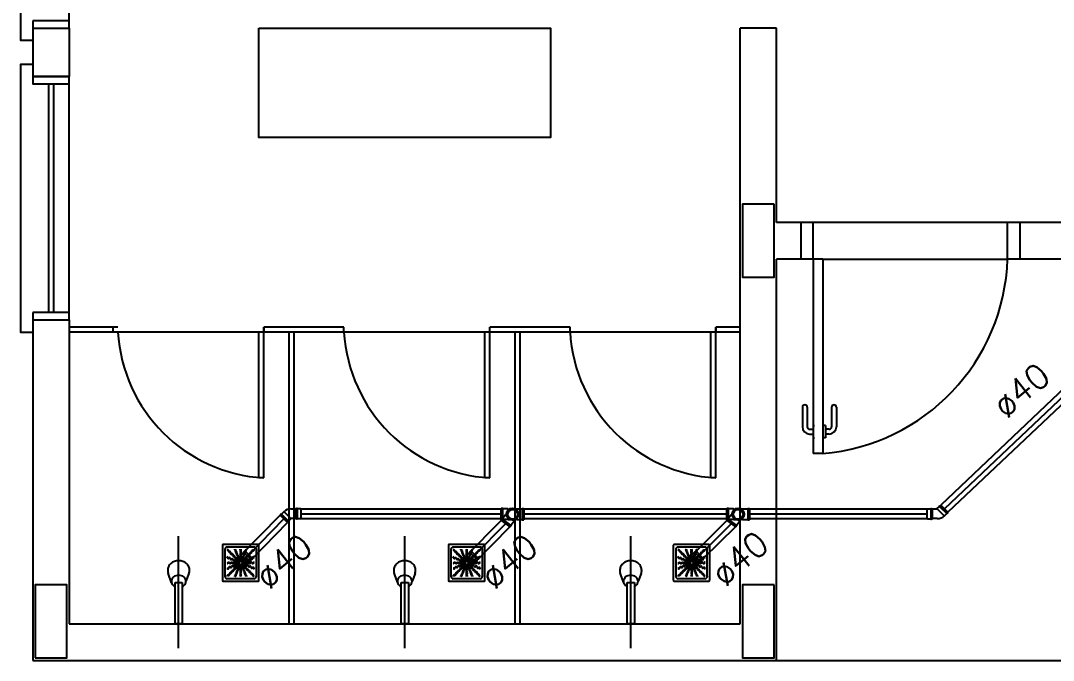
# Model space of a CAD drawing. Extents: x 411.9 to 506.5, y 66.1 to 116.3.
# Drawn here: x 427.38 to 431.629, y 105.905 to 108.535 of the extents above; entities that cross this region are included whole.
import ezdxf

# ---------------------------------------------------------------- set-up
doc = ezdxf.new("R2010")
doc.units = 0
doc.header["$LTSCALE"] = 0.005
for name, color, linetype in [('01', 1, 'CONTINUOUS'), ('2', 2, 'CONTINUOUS'), ('A-TEXTO', 3, 'CONTINUOUS'), ('AR-HAT-SERVIÇO', 253, 'CONTINUOUS'), ('EIXOS', 1, 'CONTINUOUS'), ('ESGOTO', 3, 'CONTINUOUS'), ('Estr-Met-PILARES', 3, 'CONTINUOUS'), ('SANIT', 3, 'CONTINUOUS'), ('TUB-ESGOTO', 7, 'CONTINUOUS')]:
    doc.layers.add(name, color=color, linetype=linetype)
doc.styles.get("Standard").update_dxf_attribs({"font": 'simplex.shx'})

# ---------------------------------------------------------------- blocks, each defined once
blk = doc.blocks.new('A$C29B145EC')
at = {"layer": '01', "color": 251, "ltscale": 10}
for p, q in [((0, 0.688), (0, 0.012)), ((0.688, 0.7), (0.012, 0.7)), ((0.047, 0.607), (0.047, 0.093)), ((0.607, 0.653), (0.093, 0.653)), ((0.653, 0.093), (0.653, 0.607)), ((0.7, 0.012), (0.7, 0.688)), ((0.341, 0.4), (0.327, 0.395)), ((0.361, 0.4), (0.346, 0.401)), ((0.379, 0.392), (0.366, 0.398)), ((0.3, 0.361), (0.299, 0.346)), ((0.3, 0.341), (0.305, 0.327)), ((0.308, 0.379), (0.302, 0.366)), ((0.307, 0.323), (0.317, 0.312)), ((0.323, 0.393), (0.312, 0.383)), ((0.321, 0.308), (0.334, 0.302)), ((0.339, 0.3), (0.354, 0.299)), ((0.359, 0.3), (0.373, 0.305)), ((0.377, 0.307), (0.388, 0.317)), ((0.393, 0.377), (0.383, 0.388)), ((0.392, 0.321), (0.398, 0.334)), ((0.4, 0.359), (0.395, 0.373)), ((0.4, 0.339), (0.401, 0.354)), ((0.012, 0), (0.688, 0)), ((0.093, 0.047), (0.607, 0.047))]:
    blk.add_line(p, q, dxfattribs=at)
blk.add_circle((0.35, 0.35), 0.0321, dxfattribs=at)
for centre, radius, start, end in [((0.012, 0.688), 0.0117, 90, 180), ((0.093, 0.607), 0.0467, 90, 180), ((0.1, 0.6), 0.0117, 178.1581, 180), ((0.084, 0.576), 0.0245, 45, 79.4403), ((0.102, 0.635), 0.0245, 259.2868, 261.8122), ((0.095, 0.586), 0.0245, 45, 81.8122), ((0.095, 0.586), 0.0245, 8.1878, 45), ((0.261, 0.595), 0.0245, 165.6878, 202.5), ((0.213, 0.607), 0.0245, 345.6878, 11.3885), ((0.275, 0.6), 0.0245, 165.6878, 202.5), ((0.227, 0.612), 0.0245, 345.6878, 358.0205), ((0.361, 0.61), 0.0245, 177.0718, 216.8122), ((0.322, 0.581), 0.0245, 0, 36.8122), ((0.376, 0.61), 0.0245, 177.0718, 216.8122), ((0.337, 0.581), 0.0245, 0, 36.8122), ((0.46, 0.586), 0.0245, 157.5, 194.3122), ((0.46, 0.586), 0.0245, 120.6878, 157.5), ((0.435, 0.628), 0.0245, 300.6878, 317.2021), ((0.474, 0.58), 0.0245, 120.6878, 157.5), ((0.448, 0.622), 0.0245, 300.6878, 333.4223), ((0.576, 0.616), 0.0245, 278.1878, 315), ((0.576, 0.616), 0.0245, 315, 349.4403), ((0.586, 0.605), 0.0245, 315, 351.8122), ((0.607, 0.607), 0.0467, 0, 90), ((0.688, 0.688), 0.0117, 0, 90), ((0.078, 0.448), 0.0245, 30.6878, 63.4223), ((0.072, 0.435), 0.0245, 30.6878, 47.2021), ((0.114, 0.46), 0.0245, 210.6878, 247.5), ((0.12, 0.474), 0.0245, 210.6878, 247.5), ((0.084, 0.576), 0.0245, 8.1878, 45), ((0.114, 0.46), 0.0245, 247.5, 284.3122), ((0.133, 0.583), 0.0245, 188.1878, 225), ((0.12, 0.474), 0.0245, 247.5, 284.3122), ((0.133, 0.583), 0.0245, 225, 261.8122), ((0.143, 0.594), 0.0245, 188.1878, 225), ((0.126, 0.413), 0.0245, 67.5, 104.3122), ((0.143, 0.594), 0.0245, 225, 261.8122), ((0.132, 0.426), 0.0245, 67.5, 104.3122), ((0.126, 0.535), 0.0245, 45, 81.8122), ((0.126, 0.413), 0.0245, 30.6878, 67.5), ((0.136, 0.545), 0.0245, 45, 81.8122), ((0.132, 0.426), 0.0245, 30.6878, 67.5), ((0.126, 0.535), 0.0245, 8.1878, 45), ((0.168, 0.438), 0.0245, 210.6878, 247.5), ((0.174, 0.542), 0.0245, 188.1878, 225), ((0.136, 0.545), 0.0245, 8.1878, 45), ((0.174, 0.451), 0.0245, 210.6878, 247.5), ((0.174, 0.542), 0.0245, 225, 261.8122), ((0.168, 0.438), 0.0245, 247.5, 284.3122), ((0.185, 0.552), 0.0245, 188.1878, 225), ((0.174, 0.451), 0.0245, 247.5, 284.3122), ((0.185, 0.552), 0.0245, 225, 261.8122), ((0.167, 0.493), 0.0245, 45, 81.8122), ((0.18, 0.39), 0.0245, 67.5, 104.3122), ((0.186, 0.404), 0.0245, 67.5, 104.3122), ((0.178, 0.504), 0.0245, 45, 81.8122), ((0.167, 0.493), 0.0245, 8.1878, 45), ((0.18, 0.39), 0.0245, 30.6878, 67.5), ((0.216, 0.501), 0.0245, 188.1878, 225), ((0.178, 0.504), 0.0245, 8.1878, 45), ((0.186, 0.404), 0.0245, 30.6878, 67.5), ((0.216, 0.501), 0.0245, 225, 261.8122), ((0.222, 0.415), 0.0245, 210.6878, 247.5), ((0.226, 0.511), 0.0245, 188.1878, 225), ((0.228, 0.429), 0.0245, 210.6878, 247.5), ((0.226, 0.511), 0.0245, 225, 261.8122), ((0.209, 0.452), 0.0245, 45, 81.8122), ((0.228, 0.429), 0.0245, 247.5, 284.3122), ((0.219, 0.463), 0.0245, 45, 81.8122), ((0.209, 0.452), 0.0245, 8.1878, 45), ((0.257, 0.459), 0.0245, 188.1878, 225), ((0.24, 0.382), 0.0245, 67.5, 104.3122), ((0.219, 0.463), 0.0245, 8.1878, 45), ((0.261, 0.595), 0.0245, 202.5, 239.3122), ((0.257, 0.459), 0.0245, 225, 261.8122), ((0.267, 0.47), 0.0245, 188.1878, 225), ((0.236, 0.553), 0.0245, 22.5, 59.3122), ((0.24, 0.382), 0.0245, 30.6878, 67.5), ((0.267, 0.47), 0.0245, 225, 261.8122), ((0.275, 0.6), 0.0245, 202.5, 239.3122), ((0.25, 0.411), 0.0245, 45, 81.8122), ((0.236, 0.553), 0.0245, 345.6878, 22.5), ((0.283, 0.541), 0.0245, 165.6878, 202.5), ((0.283, 0.541), 0.0245, 202.5, 239.3122), ((0.25, 0.558), 0.0245, 22.5, 59.3122), ((0.26, 0.421), 0.0245, 45, 81.8122), ((0.25, 0.411), 0.0245, 8.1878, 45), ((0.258, 0.499), 0.0245, 22.5, 59.3122), ((0.25, 0.558), 0.0245, 345.6878, 22.5), ((0.297, 0.546), 0.0245, 165.6878, 202.5), ((0.297, 0.546), 0.0245, 202.5, 239.3122), ((0.298, 0.418), 0.0245, 188.1878, 225), ((0.26, 0.421), 0.0245, 8.1878, 45), ((0.258, 0.499), 0.0245, 345.6878, 22.5), ((0.306, 0.487), 0.0245, 165.6878, 202.5), ((0.298, 0.418), 0.0245, 225, 261.8122), ((0.306, 0.487), 0.0245, 202.5, 239.3122), ((0.272, 0.504), 0.0245, 22.5, 59.3122), ((0.309, 0.429), 0.0245, 188.1878, 225), ((0.309, 0.429), 0.0245, 225, 261.8122), ((0.281, 0.445), 0.0245, 22.5, 59.3122), ((0.272, 0.504), 0.0245, 345.6878, 22.5), ((0.32, 0.492), 0.0245, 165.6878, 202.5), ((0.32, 0.492), 0.0245, 202.5, 239.3122), ((0.281, 0.445), 0.0245, 345.6878, 22.5), ((0.328, 0.433), 0.0245, 165.6878, 202.5), ((0.302, 0.38), 0.0245, 45, 81.8122), ((0.328, 0.433), 0.0245, 202.5, 239.3122), ((0.295, 0.45), 0.0245, 22.5, 59.3122), ((0.303, 0.391), 0.0245, 22.5, 59.3122), ((0.295, 0.45), 0.0245, 345.6878, 22.5), ((0.342, 0.438), 0.0245, 165.6878, 202.5), ((0.342, 0.438), 0.0245, 202.5, 239.3122), ((0.302, 0.38), 0.0245, 31.4707, 45), ((0.303, 0.391), 0.0245, 11.616, 22.5), ((0.317, 0.396), 0.0245, 22.5, 59.3122), ((0.361, 0.552), 0.0245, 143.1878, 180), ((0.361, 0.552), 0.0245, 180, 216.8122), ((0.362, 0.493), 0.0245, 143.1878, 180), ((0.362, 0.493), 0.0245, 180, 216.8122), ((0.362, 0.435), 0.0245, 143.1878, 180), ((0.362, 0.435), 0.0245, 180, 216.8122), ((0.317, 0.396), 0.0245, 8.9707, 22.5), ((0.322, 0.581), 0.0245, 323.1878, 0), ((0.322, 0.522), 0.0245, 0, 36.8122), ((0.322, 0.522), 0.0245, 323.1878, 0), ((0.322, 0.464), 0.0245, 0, 36.8122), ((0.322, 0.464), 0.0245, 323.1878, 0), ((0.322, 0.405), 0.0245, 0, 36.8122), ((0.322, 0.405), 0.0245, 349.116, 0), ((0.376, 0.552), 0.0245, 143.1878, 180), ((0.376, 0.552), 0.0245, 180, 216.8122), ((0.376, 0.493), 0.0245, 143.1878, 180), ((0.376, 0.493), 0.0245, 180, 216.8122), ((0.376, 0.435), 0.0245, 143.1878, 180), ((0.376, 0.435), 0.0245, 180, 216.8122), ((0.337, 0.581), 0.0245, 323.1878, 0), ((0.337, 0.522), 0.0245, 0, 36.8122), ((0.337, 0.522), 0.0245, 323.1878, 0), ((0.337, 0.464), 0.0245, 0, 36.8122), ((0.337, 0.464), 0.0245, 323.1878, 0), ((0.337, 0.405), 0.0245, 0, 36.8122), ((0.337, 0.405), 0.0245, 346.4707, 0), ((0.346, 0.412), 0.0245, 326.616, 337.5), ((0.346, 0.412), 0.0245, 337.5, 14.3122), ((0.393, 0.424), 0.0245, 157.5, 194.3122), ((0.393, 0.424), 0.0245, 120.6878, 157.5), ((0.359, 0.406), 0.0245, 323.9707, 337.5), ((0.368, 0.466), 0.0245, 300.6878, 337.5), ((0.407, 0.418), 0.0245, 157.5, 194.3122), ((0.359, 0.406), 0.0245, 337.5, 14.3122), ((0.407, 0.418), 0.0245, 120.6878, 157.5), ((0.37, 0.409), 0.0245, 315, 351.8122), ((0.415, 0.478), 0.0245, 157.5, 194.3122), ((0.368, 0.466), 0.0245, 337.5, 14.3122), ((0.415, 0.478), 0.0245, 120.6878, 157.5), ((0.382, 0.46), 0.0245, 300.6878, 337.5), ((0.418, 0.402), 0.0245, 135, 171.8122), ((0.418, 0.402), 0.0245, 98.1878, 135), ((0.39, 0.52), 0.0245, 300.6878, 337.5), ((0.382, 0.46), 0.0245, 337.5, 14.3122), ((0.429, 0.391), 0.0245, 135, 171.8122), ((0.429, 0.472), 0.0245, 157.5, 194.3122), ((0.429, 0.472), 0.0245, 120.6878, 157.5), ((0.429, 0.391), 0.0245, 98.1878, 135), ((0.438, 0.532), 0.0245, 157.5, 194.3122), ((0.39, 0.52), 0.0245, 337.5, 14.3122), ((0.411, 0.45), 0.0245, 278.1878, 315), ((0.438, 0.532), 0.0245, 120.6878, 157.5), ((0.404, 0.514), 0.0245, 300.6878, 337.5), ((0.413, 0.574), 0.0245, 300.6878, 337.5), ((0.421, 0.44), 0.0245, 278.1878, 315), ((0.451, 0.526), 0.0245, 157.5, 194.3122), ((0.404, 0.514), 0.0245, 337.5, 14.3122), ((0.411, 0.45), 0.0245, 315, 351.8122), ((0.451, 0.526), 0.0245, 120.6878, 157.5), ((0.413, 0.574), 0.0245, 337.5, 14.3122), ((0.459, 0.443), 0.0245, 135, 171.8122), ((0.426, 0.568), 0.0245, 300.6878, 337.5), ((0.421, 0.44), 0.0245, 315, 351.8122), ((0.459, 0.443), 0.0245, 98.1878, 135), ((0.47, 0.433), 0.0245, 135, 171.8122), ((0.474, 0.58), 0.0245, 157.5, 194.3122), ((0.426, 0.568), 0.0245, 337.5, 14.3122), ((0.47, 0.433), 0.0245, 98.1878, 135), ((0.445, 0.419), 0.0245, 292.5, 329.3122), ((0.452, 0.491), 0.0245, 278.1878, 315), ((0.463, 0.481), 0.0245, 278.1878, 315), ((0.487, 0.394), 0.0245, 112.5, 149.3122), ((0.452, 0.491), 0.0245, 315, 351.8122), ((0.492, 0.38), 0.0245, 112.5, 149.3122), ((0.501, 0.484), 0.0245, 135, 171.8122), ((0.487, 0.394), 0.0245, 75.6878, 112.5), ((0.463, 0.481), 0.0245, 315, 351.8122), ((0.501, 0.484), 0.0245, 98.1878, 135), ((0.492, 0.38), 0.0245, 75.6878, 112.5), ((0.511, 0.474), 0.0245, 135, 171.8122), ((0.499, 0.442), 0.0245, 255.6878, 292.5), ((0.511, 0.474), 0.0245, 98.1878, 135), ((0.493, 0.533), 0.0245, 278.1878, 315), ((0.504, 0.428), 0.0245, 255.6878, 292.5), ((0.504, 0.522), 0.0245, 278.1878, 315), ((0.499, 0.442), 0.0245, 292.5, 329.3122), ((0.493, 0.533), 0.0245, 315, 351.8122), ((0.504, 0.428), 0.0245, 292.5, 329.3122), ((0.542, 0.526), 0.0245, 135, 171.8122), ((0.541, 0.417), 0.0245, 112.5, 149.3122), ((0.504, 0.522), 0.0245, 315, 351.8122), ((0.542, 0.526), 0.0245, 98.1878, 135), ((0.546, 0.403), 0.0245, 112.5, 149.3122), ((0.552, 0.515), 0.0245, 135, 171.8122), ((0.541, 0.417), 0.0245, 75.6878, 112.5), ((0.552, 0.515), 0.0245, 98.1878, 135), ((0.546, 0.403), 0.0245, 75.6878, 112.5), ((0.535, 0.574), 0.0245, 278.1878, 315), ((0.553, 0.464), 0.0245, 255.6878, 292.5), ((0.545, 0.564), 0.0245, 278.1878, 315), ((0.535, 0.574), 0.0245, 315, 351.8122), ((0.558, 0.45), 0.0245, 255.6878, 292.5), ((0.583, 0.567), 0.0245, 135, 171.8122), ((0.553, 0.464), 0.0245, 292.5, 329.3122), ((0.545, 0.564), 0.0245, 315, 351.8122), ((0.583, 0.567), 0.0245, 98.1878, 135), ((0.558, 0.45), 0.0245, 292.5, 329.3122), ((0.594, 0.557), 0.0245, 135, 171.8122), ((0.595, 0.439), 0.0245, 112.5, 149.3122), ((0.594, 0.557), 0.0245, 98.1878, 135), ((0.6, 0.425), 0.0245, 112.5, 149.3122), ((0.595, 0.439), 0.0245, 75.6878, 112.5), ((0.586, 0.605), 0.0245, 278.1878, 315), ((0.6, 0.425), 0.0245, 75.6878, 112.5), ((0.607, 0.487), 0.0245, 255.6878, 281.3885), ((0.612, 0.473), 0.0245, 255.6878, 268.0205), ((0.09, 0.376), 0.0245, 267.0718, 270), ((0.09, 0.361), 0.0245, 267.0718, 270), ((0.088, 0.227), 0.0245, 75.6878, 88.0205), ((0.093, 0.213), 0.0245, 75.6878, 101.3885), ((0.09, 0.376), 0.0245, 270, 306.8122), ((0.09, 0.361), 0.0245, 270, 306.8122), ((0.1, 0.275), 0.0245, 255.6878, 292.5), ((0.105, 0.261), 0.0245, 255.6878, 292.5), ((0.119, 0.337), 0.0245, 90, 126.8122), ((0.119, 0.322), 0.0245, 90, 126.8122), ((0.1, 0.275), 0.0245, 292.5, 329.3122), ((0.105, 0.261), 0.0245, 292.5, 329.3122), ((0.119, 0.337), 0.0245, 53.1878, 90), ((0.119, 0.322), 0.0245, 53.1878, 90), ((0.142, 0.25), 0.0245, 112.5, 149.3122), ((0.147, 0.236), 0.0245, 112.5, 149.3122), ((0.142, 0.25), 0.0245, 75.6878, 112.5), ((0.148, 0.376), 0.0245, 233.1878, 270), ((0.148, 0.361), 0.0245, 233.1878, 270), ((0.147, 0.236), 0.0245, 75.6878, 112.5), ((0.148, 0.376), 0.0245, 270, 306.8122), ((0.148, 0.361), 0.0245, 270, 306.8122), ((0.154, 0.297), 0.0245, 255.6878, 292.5), ((0.159, 0.283), 0.0245, 255.6878, 292.5), ((0.178, 0.337), 0.0245, 90, 126.8122), ((0.178, 0.322), 0.0245, 90, 126.8122), ((0.154, 0.297), 0.0245, 292.5, 329.3122), ((0.159, 0.283), 0.0245, 292.5, 329.3122), ((0.196, 0.272), 0.0245, 112.5, 149.3122), ((0.178, 0.337), 0.0245, 53.1878, 90), ((0.178, 0.322), 0.0245, 53.1878, 90), ((0.196, 0.178), 0.0245, 98.1878, 135), ((0.201, 0.258), 0.0245, 112.5, 149.3122), ((0.196, 0.272), 0.0245, 75.6878, 112.5), ((0.207, 0.376), 0.0245, 233.1878, 270), ((0.207, 0.362), 0.0245, 233.1878, 270), ((0.201, 0.258), 0.0245, 75.6878, 112.5), ((0.189, 0.226), 0.0245, 278.1878, 315), ((0.208, 0.32), 0.0245, 255.6878, 292.5), ((0.189, 0.226), 0.0245, 315, 351.8122), ((0.207, 0.376), 0.0245, 270, 306.8122), ((0.207, 0.362), 0.0245, 270, 306.8122), ((0.213, 0.306), 0.0245, 255.6878, 292.5), ((0.222, 0.415), 0.0245, 247.5, 284.3122), ((0.237, 0.219), 0.0245, 135, 171.8122), ((0.208, 0.32), 0.0245, 292.5, 329.3122), ((0.199, 0.216), 0.0245, 315, 351.8122), ((0.237, 0.219), 0.0245, 98.1878, 135), ((0.236, 0.337), 0.0245, 90, 126.8122), ((0.236, 0.322), 0.0245, 90, 126.8122), ((0.213, 0.306), 0.0245, 292.5, 329.3122), ((0.248, 0.209), 0.0245, 135, 171.8122), ((0.234, 0.368), 0.0245, 67.5, 104.3122), ((0.25, 0.295), 0.0245, 112.5, 149.3122), ((0.248, 0.209), 0.0245, 98.1878, 135), ((0.255, 0.281), 0.0245, 112.5, 149.3122), ((0.23, 0.267), 0.0245, 278.1878, 315), ((0.236, 0.337), 0.0245, 53.1878, 90), ((0.236, 0.322), 0.0245, 53.1878, 90), ((0.25, 0.295), 0.0245, 75.6878, 112.5), ((0.234, 0.368), 0.0245, 30.6878, 67.5), ((0.241, 0.257), 0.0245, 278.1878, 315), ((0.255, 0.281), 0.0245, 75.6878, 112.5), ((0.23, 0.267), 0.0245, 315, 351.8122), ((0.265, 0.376), 0.0245, 233.1878, 270), ((0.265, 0.362), 0.0245, 233.1878, 270), ((0.279, 0.26), 0.0245, 135, 171.8122), ((0.276, 0.393), 0.0245, 210.6878, 247.5), ((0.262, 0.342), 0.0245, 255.6878, 292.5), ((0.241, 0.257), 0.0245, 315, 351.8122), ((0.282, 0.407), 0.0245, 210.6878, 247.5), ((0.267, 0.328), 0.0245, 255.6878, 292.5), ((0.279, 0.26), 0.0245, 98.1878, 135), ((0.265, 0.376), 0.0245, 270, 306.8122), ((0.265, 0.362), 0.0245, 270, 306.8122), ((0.289, 0.25), 0.0245, 135, 171.8122), ((0.276, 0.393), 0.0245, 247.5, 284.3122), ((0.262, 0.342), 0.0245, 292.5, 329.3122), ((0.289, 0.25), 0.0245, 98.1878, 135), ((0.282, 0.407), 0.0245, 247.5, 284.3122), ((0.296, 0.186), 0.0245, 120.6878, 157.5), ((0.271, 0.309), 0.0245, 278.1878, 315), ((0.267, 0.328), 0.0245, 292.5, 329.3122), ((0.295, 0.337), 0.0245, 90, 126.8122), ((0.295, 0.322), 0.0245, 90, 126.8122), ((0.288, 0.346), 0.0245, 67.5, 104.3122), ((0.304, 0.317), 0.0245, 112.5, 149.3122), ((0.271, 0.228), 0.0245, 300.6878, 337.5), ((0.282, 0.298), 0.0245, 278.1878, 315), ((0.31, 0.18), 0.0245, 120.6878, 157.5), ((0.294, 0.359), 0.0245, 67.5, 104.3122), ((0.309, 0.303), 0.0245, 112.5, 149.3122), ((0.271, 0.309), 0.0245, 315, 351.8122), ((0.304, 0.317), 0.0245, 98.9707, 112.5), ((0.318, 0.24), 0.0245, 157.5, 194.3122), ((0.271, 0.228), 0.0245, 337.5, 14.3122), ((0.291, 0.37), 0.0245, 45, 81.8122), ((0.295, 0.337), 0.0245, 76.4707, 90), ((0.295, 0.322), 0.0245, 79.116, 90), ((0.32, 0.302), 0.0245, 135, 171.8122), ((0.318, 0.24), 0.0245, 120.6878, 157.5), ((0.285, 0.222), 0.0245, 300.6878, 337.5), ((0.288, 0.346), 0.0245, 56.616, 67.5), ((0.282, 0.298), 0.0245, 315, 351.8122), ((0.309, 0.303), 0.0245, 101.616, 112.5), ((0.294, 0.359), 0.0245, 53.9707, 67.5), ((0.32, 0.302), 0.0245, 121.4707, 135), ((0.33, 0.291), 0.0245, 135, 171.8122), ((0.293, 0.282), 0.0245, 300.6878, 337.5), ((0.285, 0.222), 0.0245, 337.5, 14.3122), ((0.332, 0.234), 0.0245, 157.5, 194.3122), ((0.291, 0.37), 0.0245, 34.116, 45), ((0.332, 0.234), 0.0245, 120.6878, 157.5), ((0.33, 0.291), 0.0245, 124.116, 135), ((0.341, 0.294), 0.0245, 157.5, 194.3122), ((0.293, 0.282), 0.0245, 337.5, 14.3122), ((0.341, 0.294), 0.0245, 143.9707, 157.5), ((0.307, 0.276), 0.0245, 300.6878, 337.5), ((0.307, 0.276), 0.0245, 337.5, 14.3122), ((0.354, 0.288), 0.0245, 157.5, 194.3122), ((0.354, 0.288), 0.0245, 146.616, 157.5), ((0.363, 0.295), 0.0245, 166.4707, 180), ((0.363, 0.295), 0.0245, 180, 216.8122), ((0.363, 0.236), 0.0245, 143.1878, 180), ((0.363, 0.236), 0.0245, 180, 216.8122), ((0.324, 0.265), 0.0245, 0, 36.8122), ((0.324, 0.265), 0.0245, 323.1878, 0), ((0.324, 0.207), 0.0245, 0, 36.8122), ((0.324, 0.207), 0.0245, 323.1878, 0), ((0.378, 0.295), 0.0245, 169.116, 180), ((0.378, 0.295), 0.0245, 180, 216.8122), ((0.378, 0.236), 0.0245, 143.1878, 180), ((0.378, 0.236), 0.0245, 180, 216.8122), ((0.338, 0.265), 0.0245, 0, 36.8122), ((0.338, 0.265), 0.0245, 323.1878, 0), ((0.338, 0.207), 0.0245, 0, 36.8122), ((0.338, 0.207), 0.0245, 323.1878, 0), ((0.383, 0.304), 0.0245, 188.9707, 202.5), ((0.383, 0.304), 0.0245, 202.5, 239.3122), ((0.358, 0.262), 0.0245, 22.5, 59.3122), ((0.397, 0.309), 0.0245, 191.616, 202.5), ((0.397, 0.309), 0.0245, 202.5, 239.3122), ((0.398, 0.32), 0.0245, 211.4707, 225), ((0.398, 0.32), 0.0245, 225, 261.8122), ((0.358, 0.262), 0.0245, 345.6878, 22.5), ((0.405, 0.25), 0.0245, 165.6878, 202.5), ((0.37, 0.409), 0.0245, 304.116, 315), ((0.405, 0.25), 0.0245, 202.5, 239.3122), ((0.372, 0.267), 0.0245, 22.5, 59.3122), ((0.409, 0.33), 0.0245, 214.116, 225), ((0.409, 0.33), 0.0245, 225, 261.8122), ((0.406, 0.341), 0.0245, 233.9707, 247.5), ((0.38, 0.398), 0.0245, 301.4707, 315), ((0.38, 0.208), 0.0245, 22.5, 59.3122), ((0.372, 0.267), 0.0245, 345.6878, 22.5), ((0.391, 0.397), 0.0245, 281.616, 292.5), ((0.391, 0.271), 0.0245, 45, 81.8122), ((0.419, 0.255), 0.0245, 165.6878, 202.5), ((0.419, 0.255), 0.0245, 202.5, 239.3122), ((0.38, 0.398), 0.0245, 315, 351.8122), ((0.406, 0.341), 0.0245, 247.5, 284.3122), ((0.412, 0.354), 0.0245, 236.616, 247.5), ((0.391, 0.397), 0.0245, 292.5, 329.3122), ((0.396, 0.383), 0.0245, 278.9707, 292.5), ((0.405, 0.363), 0.0245, 256.4707, 270), ((0.405, 0.378), 0.0245, 259.116, 270), ((0.412, 0.354), 0.0245, 247.5, 284.3122), ((0.38, 0.208), 0.0245, 345.6878, 22.5), ((0.428, 0.196), 0.0245, 165.6878, 202.5), ((0.405, 0.378), 0.0245, 270, 306.8122), ((0.405, 0.363), 0.0245, 270, 306.8122), ((0.402, 0.282), 0.0245, 45, 81.8122), ((0.396, 0.383), 0.0245, 292.5, 329.3122), ((0.394, 0.213), 0.0245, 22.5, 59.3122), ((0.391, 0.271), 0.0245, 8.1878, 45), ((0.433, 0.372), 0.0245, 112.5, 149.3122), ((0.418, 0.293), 0.0245, 67.5, 104.3122), ((0.44, 0.279), 0.0245, 188.1878, 225), ((0.438, 0.358), 0.0245, 112.5, 149.3122), ((0.394, 0.213), 0.0245, 345.6878, 22.5), ((0.442, 0.201), 0.0245, 165.6878, 202.5), ((0.424, 0.307), 0.0245, 67.5, 104.3122), ((0.402, 0.282), 0.0245, 8.1878, 45), ((0.435, 0.338), 0.0245, 90, 126.8122), ((0.435, 0.324), 0.0245, 90, 126.8122), ((0.44, 0.279), 0.0245, 225, 261.8122), ((0.433, 0.372), 0.0245, 75.6878, 112.5), ((0.45, 0.289), 0.0245, 188.1878, 225), ((0.418, 0.293), 0.0245, 30.6878, 67.5), ((0.438, 0.358), 0.0245, 75.6878, 112.5), ((0.424, 0.307), 0.0245, 30.6878, 67.5), ((0.45, 0.289), 0.0245, 225, 261.8122), ((0.435, 0.338), 0.0245, 53.1878, 90), ((0.435, 0.324), 0.0245, 53.1878, 90), ((0.433, 0.23), 0.0245, 45, 81.8122), ((0.445, 0.419), 0.0245, 255.6878, 292.5), ((0.46, 0.318), 0.0245, 210.6878, 247.5), ((0.45, 0.405), 0.0245, 255.6878, 292.5), ((0.466, 0.332), 0.0245, 210.6878, 247.5), ((0.443, 0.241), 0.0245, 45, 81.8122), ((0.464, 0.378), 0.0245, 233.1878, 270), ((0.464, 0.363), 0.0245, 233.1878, 270), ((0.433, 0.23), 0.0245, 8.1878, 45), ((0.46, 0.318), 0.0245, 247.5, 284.3122), ((0.466, 0.332), 0.0245, 247.5, 284.3122), ((0.481, 0.237), 0.0245, 188.1878, 225), ((0.45, 0.405), 0.0245, 292.5, 329.3122), ((0.443, 0.241), 0.0245, 8.1878, 45), ((0.464, 0.378), 0.0245, 270, 306.8122), ((0.464, 0.363), 0.0245, 270, 306.8122), ((0.481, 0.237), 0.0245, 225, 261.8122), ((0.472, 0.271), 0.0245, 67.5, 104.3122), ((0.491, 0.248), 0.0245, 188.1878, 225), ((0.478, 0.285), 0.0245, 67.5, 104.3122), ((0.491, 0.248), 0.0245, 225, 261.8122), ((0.474, 0.189), 0.0245, 45, 81.8122), ((0.493, 0.338), 0.0245, 90, 126.8122), ((0.493, 0.324), 0.0245, 90, 126.8122), ((0.472, 0.271), 0.0245, 30.6878, 67.5), ((0.478, 0.285), 0.0245, 30.6878, 67.5), ((0.484, 0.199), 0.0245, 45, 81.8122), ((0.474, 0.189), 0.0245, 8.1878, 45), ((0.493, 0.338), 0.0245, 53.1878, 90), ((0.493, 0.324), 0.0245, 53.1878, 90), ((0.514, 0.296), 0.0245, 210.6878, 247.5), ((0.52, 0.31), 0.0245, 210.6878, 247.5), ((0.484, 0.199), 0.0245, 8.1878, 45), ((0.514, 0.296), 0.0245, 247.5, 284.3122), ((0.522, 0.378), 0.0245, 233.1878, 270), ((0.522, 0.363), 0.0245, 233.1878, 270), ((0.533, 0.207), 0.0245, 188.1878, 225), ((0.52, 0.31), 0.0245, 247.5, 284.3122), ((0.526, 0.249), 0.0245, 67.5, 104.3122), ((0.522, 0.378), 0.0245, 270, 306.8122), ((0.522, 0.363), 0.0245, 270, 306.8122), ((0.532, 0.262), 0.0245, 67.5, 104.3122), ((0.526, 0.249), 0.0245, 30.6878, 67.5), ((0.552, 0.339), 0.0245, 90, 126.8122), ((0.552, 0.324), 0.0245, 90, 126.8122), ((0.532, 0.262), 0.0245, 30.6878, 67.5), ((0.568, 0.274), 0.0245, 210.6878, 247.5), ((0.552, 0.339), 0.0245, 53.1878, 90), ((0.552, 0.324), 0.0245, 53.1878, 90), ((0.574, 0.287), 0.0245, 210.6878, 247.5), ((0.568, 0.274), 0.0245, 247.5, 284.3122), ((0.574, 0.287), 0.0245, 247.5, 284.3122), ((0.581, 0.378), 0.0245, 233.1878, 270), ((0.581, 0.363), 0.0245, 233.1878, 270), ((0.58, 0.226), 0.0245, 67.5, 104.3122), ((0.586, 0.24), 0.0245, 67.5, 104.3122), ((0.581, 0.378), 0.0245, 270, 306.8122), ((0.581, 0.363), 0.0245, 270, 306.8122), ((0.58, 0.226), 0.0245, 30.6878, 67.5), ((0.61, 0.339), 0.0245, 90, 126.8122), ((0.61, 0.324), 0.0245, 90, 126.8122), ((0.586, 0.24), 0.0245, 30.6878, 67.5), ((0.622, 0.252), 0.0245, 210.6878, 243.4223), ((0.628, 0.265), 0.0245, 210.6878, 227.2021), ((0.61, 0.339), 0.0245, 87.0718, 90), ((0.61, 0.324), 0.0245, 87.0718, 90), ((0.012, 0.012), 0.0117, 180, 270), ((0.093, 0.093), 0.0467, 180, 270), ((0.114, 0.095), 0.0245, 135, 171.8122), ((0.065, 0.102), 0.0245, 349.2868, 351.8122), ((0.114, 0.095), 0.0245, 98.1878, 135), ((0.124, 0.084), 0.0245, 135, 169.4403), ((0.124, 0.084), 0.0245, 98.1878, 135), ((0.106, 0.143), 0.0245, 278.1878, 315), ((0.117, 0.133), 0.0245, 278.1878, 315), ((0.106, 0.143), 0.0245, 315, 351.8122), ((0.155, 0.136), 0.0245, 135, 171.8122), ((0.117, 0.133), 0.0245, 315, 351.8122), ((0.155, 0.136), 0.0245, 98.1878, 135), ((0.165, 0.126), 0.0245, 135, 171.8122), ((0.165, 0.126), 0.0245, 98.1878, 135), ((0.148, 0.185), 0.0245, 278.1878, 315), ((0.158, 0.174), 0.0245, 278.1878, 315), ((0.148, 0.185), 0.0245, 315, 351.8122), ((0.196, 0.178), 0.0245, 135, 171.8122), ((0.158, 0.174), 0.0245, 315, 351.8122), ((0.207, 0.167), 0.0245, 135, 171.8122), ((0.207, 0.167), 0.0245, 98.1878, 135), ((0.199, 0.216), 0.0245, 278.1878, 315), ((0.252, 0.078), 0.0245, 120.6878, 153.4223), ((0.226, 0.12), 0.0245, 300.6878, 337.5), ((0.265, 0.072), 0.0245, 120.6878, 137.2021), ((0.274, 0.132), 0.0245, 157.5, 194.3122), ((0.226, 0.12), 0.0245, 337.5, 14.3122), ((0.274, 0.132), 0.0245, 120.6878, 157.5), ((0.24, 0.114), 0.0245, 300.6878, 337.5), ((0.249, 0.174), 0.0245, 300.6878, 337.5), ((0.287, 0.126), 0.0245, 157.5, 194.3122), ((0.24, 0.114), 0.0245, 337.5, 14.3122), ((0.287, 0.126), 0.0245, 120.6878, 157.5), ((0.249, 0.174), 0.0245, 337.5, 14.3122), ((0.296, 0.186), 0.0245, 157.5, 194.3122), ((0.262, 0.168), 0.0245, 300.6878, 337.5), ((0.31, 0.18), 0.0245, 157.5, 194.3122), ((0.262, 0.168), 0.0245, 337.5, 14.3122), ((0.363, 0.178), 0.0245, 143.1878, 180), ((0.363, 0.178), 0.0245, 180, 216.8122), ((0.363, 0.119), 0.0245, 143.1878, 180), ((0.363, 0.119), 0.0245, 180, 216.8122), ((0.324, 0.148), 0.0245, 0, 36.8122), ((0.324, 0.148), 0.0245, 323.1878, 0), ((0.324, 0.09), 0.0245, 0, 36.8122), ((0.324, 0.09), 0.0245, 357.0718, 0), ((0.378, 0.178), 0.0245, 143.1878, 180), ((0.378, 0.178), 0.0245, 180, 216.8122), ((0.378, 0.119), 0.0245, 143.1878, 180), ((0.378, 0.119), 0.0245, 180, 216.8122), ((0.339, 0.148), 0.0245, 0, 36.8122), ((0.339, 0.148), 0.0245, 323.1878, 0), ((0.339, 0.09), 0.0245, 0, 36.8122), ((0.339, 0.09), 0.0245, 357.0718, 0), ((0.428, 0.196), 0.0245, 202.5, 239.3122), ((0.403, 0.154), 0.0245, 22.5, 59.3122), ((0.442, 0.201), 0.0245, 202.5, 239.3122), ((0.403, 0.154), 0.0245, 345.6878, 22.5), ((0.45, 0.142), 0.0245, 165.6878, 202.5), ((0.45, 0.142), 0.0245, 202.5, 239.3122), ((0.417, 0.159), 0.0245, 22.5, 59.3122), ((0.425, 0.1), 0.0245, 22.5, 59.3122), ((0.417, 0.159), 0.0245, 345.6878, 22.5), ((0.464, 0.147), 0.0245, 165.6878, 202.5), ((0.464, 0.147), 0.0245, 202.5, 239.3122), ((0.425, 0.1), 0.0245, 345.6878, 22.5), ((0.473, 0.088), 0.0245, 165.6878, 178.0205), ((0.439, 0.105), 0.0245, 22.5, 59.3122), ((0.439, 0.105), 0.0245, 345.6878, 22.5), ((0.487, 0.093), 0.0245, 165.6878, 191.3885), ((0.522, 0.196), 0.0245, 188.1878, 225), ((0.522, 0.196), 0.0245, 225, 261.8122), ((0.533, 0.207), 0.0245, 225, 261.8122), ((0.515, 0.148), 0.0245, 45, 81.8122), ((0.526, 0.158), 0.0245, 45, 81.8122), ((0.515, 0.148), 0.0245, 8.1878, 45), ((0.564, 0.155), 0.0245, 188.1878, 225), ((0.526, 0.158), 0.0245, 8.1878, 45), ((0.564, 0.155), 0.0245, 225, 261.8122), ((0.574, 0.165), 0.0245, 188.1878, 225), ((0.574, 0.165), 0.0245, 225, 261.8122), ((0.557, 0.106), 0.0245, 45, 81.8122), ((0.567, 0.117), 0.0245, 45, 81.8122), ((0.557, 0.106), 0.0245, 8.1878, 45), ((0.605, 0.114), 0.0245, 188.1878, 225), ((0.567, 0.117), 0.0245, 8.1878, 45), ((0.605, 0.114), 0.0245, 225, 261.8122), ((0.616, 0.124), 0.0245, 188.1878, 225), ((0.616, 0.124), 0.0245, 225, 259.4403), ((0.598, 0.065), 0.0245, 79.2868, 81.8122), ((0.607, 0.093), 0.0467, 270, 0), ((0.688, 0.012), 0.0117, 270, 0)]:
    blk.add_arc(centre, radius, start, end, dxfattribs=at)
blk = doc.blocks.new('2756042S')
at = {"layer": 'ESGOTO'}
for p, q in [((18, 21), (13.6, 21)), ((18, 21), (19, 22)), ((18, 17.3), (18, 21)), ((19, 22), (40, 22)), ((19, 16.2), (19, 22)), ((40, 23), (40, -23)), ((40, 23), (47, 23)), ((47, 23), (47, -23)), ((18, -21), (13.6, -21)), ((18, -21), (18, -17.3)), ((18, -21), (19, -22)), ((19, -22), (19, -16.2)), ((19, -22), (40, -22)), ((40, -23), (47, -23))]:
    blk.add_line(p, q, dxfattribs=at)
for radius in [25, 22, 20]:
    blk.add_circle((0, 0), radius, dxfattribs=at)

msp = doc.modelspace()

# ---------------------------------------------------------------- linework, layer by layer
at = {"layer": '2', "color": 5}
msp.add_line((428.47763, 106.47161), (428.47763, 106.47161), dxfattribs=at)
at = {"layer": 'EIXOS'}
for p, q in [((431.18121, 106.52732), (431.99437, 107.29846)), ((428.3187, 106.3387), (428.46292, 106.48632)), ((428.53322, 106.50732), (429.35717, 106.50732)), ((429.2487, 106.3387), (429.37639, 106.46751)), ((429.45117, 106.50732), (430.28527, 106.50732)), ((430.17473, 106.33732), (430.30448, 106.46749)), ((430.37927, 106.50732), (431.11042, 106.50732))]:
    msp.add_line(p, q, dxfattribs=at)
at = {"layer": 'ESGOTO', "linetype": 'Continuous'}
for p, q in [((428.46392, 106.5156), (428.49221, 106.48732)), ((428.49221, 106.52732), (428.51181, 106.52732)), ((428.51541, 106.52812), (428.51541, 106.48652)), ((428.51901, 106.48652), (428.51901, 106.52812)), ((428.53322, 106.52732), (428.53322, 106.48732)), ((431.11042, 106.48732), (431.11042, 106.52732)), ((431.12463, 106.52812), (431.12463, 106.48652)), ((431.12823, 106.48652), (431.12823, 106.52812)), ((431.13184, 106.52732), (431.15144, 106.52732)), ((431.17972, 106.49903), (431.15144, 106.52732)), ((431.16092, 106.53793), (431.19033, 106.50852)), ((428.48273, 106.4767), (428.45331, 106.50612)), ((428.51181, 106.48732), (428.49221, 106.48732)), ((431.15144, 106.48732), (431.13184, 106.48732))]:
    msp.add_line(p, q, dxfattribs=at)
at = {"layer": 'Estr-Met-PILARES', "color": 251}
for p, q in [((427.58047, 108.53472), (427.58047, 109.47472)), ((427.43047, 108.50472), (427.58047, 108.50472)), ((427.43047, 108.50472), (427.43047, 108.30472)), ((427.58047, 108.50472), (427.58047, 108.30472)), ((430.34047, 106.05472), (430.34047, 108.50472)), ((430.49047, 108.50472), (430.34047, 108.50472)), ((430.49047, 107.70472), (430.49047, 108.50472)), ((427.43047, 108.30472), (427.58047, 108.30472)), ((427.4954, 108.27472), (427.49538, 107.33512)), ((427.5154, 108.27472), (427.51538, 107.33512)), ((427.58047, 107.33472), (427.58047, 108.27472)), ((430.59047, 107.70472), (430.49047, 107.70472)), ((430.59047, 107.70472), (430.59047, 107.55472)), ((430.64047, 107.70472), (430.59047, 107.70472)), ((430.64047, 107.55472), (430.64047, 107.70472)), ((431.44047, 107.70472), (430.64047, 107.70472)), ((431.44047, 107.55472), (431.44047, 107.70472)), ((431.49047, 107.70472), (431.44047, 107.70472)), ((433.08047, 107.70472), (431.49047, 107.70472)), ((431.49047, 107.70472), (431.49047, 107.55472)), ((430.59047, 107.55472), (430.49047, 107.55472)), ((430.49047, 105.90472), (430.49047, 107.55472)), ((430.64047, 107.55472), (430.59047, 107.55472)), ((430.64047, 107.55472), (430.64047, 106.75472)), ((430.68047, 107.55472), (430.64047, 107.55472)), ((430.68047, 107.55472), (430.68047, 106.75472)), ((430.68047, 107.55472), (431.44047, 107.55472)), ((431.49047, 107.55472), (431.44047, 107.55472)), ((431.70547, 107.55472), (431.49047, 107.55472)), ((427.43047, 107.30472), (427.58047, 107.30472)), ((427.43047, 107.30472), (427.43047, 105.90472)), ((427.58047, 107.30472), (427.58047, 106.05472)), ((427.78047, 107.27472), (427.58047, 107.27472)), ((427.76047, 107.25472), (427.76047, 107.27472)), ((428.71047, 107.27472), (428.38047, 107.27472)), ((428.38047, 107.27472), (428.38047, 107.25472)), ((428.38047, 107.25472), (428.38047, 107.27472)), ((428.71047, 107.25472), (428.71047, 107.27472)), ((429.64047, 107.27472), (429.31047, 107.27472)), ((429.31047, 107.25472), (429.31047, 107.27472)), ((429.64047, 107.25472), (429.64047, 107.27472)), ((430.34047, 107.27472), (430.24047, 107.27472)), ((430.24047, 107.27472), (430.24047, 107.25472)), ((430.24047, 107.25472), (430.24047, 107.27472)), ((427.78047, 107.25472), (427.58047, 107.25472)), ((428.38047, 107.25472), (427.78047, 107.25472)), ((428.48547, 107.25472), (428.36047, 107.25472)), ((428.38047, 107.25472), (428.36047, 107.25472)), ((428.36047, 106.65472), (428.36047, 107.25472)), ((428.38047, 106.65472), (428.38047, 107.25472)), ((428.48547, 106.05472), (428.48547, 107.25472)), ((428.71047, 107.25472), (428.48547, 107.25472)), ((428.50547, 106.05472), (428.50547, 107.25472)), ((429.31047, 107.25472), (428.71047, 107.25472)), ((429.31047, 107.25472), (429.29047, 107.25472)), ((429.29047, 106.65472), (429.29047, 107.25472)), ((429.64047, 107.25472), (429.31047, 107.25472)), ((429.31047, 106.65472), (429.31047, 107.25472)), ((429.41547, 106.05472), (429.41547, 107.25472)), ((429.43547, 106.05472), (429.43547, 107.25472)), ((430.24047, 107.25472), (429.64047, 107.25472)), ((430.34047, 107.25472), (430.22047, 107.25472)), ((430.24047, 107.25472), (430.22047, 107.25472)), ((430.22047, 106.65472), (430.22047, 107.25472)), ((430.24047, 106.65472), (430.24047, 107.25472)), ((430.59635, 106.94509), (430.59635, 106.86509)), ((430.61635, 106.94509), (430.61635, 106.86509)), ((430.71635, 106.94509), (430.71635, 106.86509)), ((430.73635, 106.94509), (430.73635, 106.86509)), ((430.62635, 106.85509), (430.64135, 106.85509)), ((430.64135, 106.87009), (430.64135, 106.82009)), ((430.64135, 106.87009), (430.64635, 106.87009)), ((430.69135, 106.87009), (430.68635, 106.87009)), ((430.69135, 106.87009), (430.69135, 106.82009)), ((430.70635, 106.85509), (430.69135, 106.85509)), ((430.62635, 106.83509), (430.64135, 106.83509)), ((430.64135, 106.82009), (430.64635, 106.82009)), ((430.69135, 106.82009), (430.68635, 106.82009)), ((430.70635, 106.83509), (430.69135, 106.83509)), ((430.68047, 106.75472), (430.64047, 106.75472)), ((428.38047, 106.65472), (428.36047, 106.65472)), ((429.31047, 106.65472), (429.29047, 106.65472)), ((430.24047, 106.65472), (430.22047, 106.65472)), ((428.03047, 105.95472), (428.03047, 106.41472)), ((428.96047, 105.95472), (428.96047, 106.41472)), ((429.89047, 105.95472), (429.89047, 106.41472)), ((428.00166, 106.22274), (427.9875, 106.26284)), ((428.073, 106.2617), (428.06047, 106.22972)), ((428.93166, 106.22274), (428.9175, 106.26284)), ((429.003, 106.2617), (428.99047, 106.22972)), ((429.86166, 106.22274), (429.8475, 106.26284)), ((429.933, 106.2617), (429.92047, 106.22972)), ((428.01547, 106.05472), (428.01547, 106.22472)), ((428.01547, 106.22472), (428.04547, 106.22472)), ((428.04547, 106.22472), (428.04547, 106.05472)), ((428.94547, 106.05472), (428.94547, 106.22472)), ((428.94547, 106.22472), (428.97547, 106.22472)), ((428.97547, 106.22472), (428.97547, 106.05472)), ((429.87547, 106.05472), (429.87547, 106.22472)), ((429.87547, 106.22472), (429.90547, 106.22472)), ((429.90547, 106.22472), (429.90547, 106.05472)), ((427.58047, 106.05472), (430.34047, 106.05472)), ((428.04547, 106.05472), (428.01547, 106.05472)), ((428.97547, 106.05472), (428.94547, 106.05472)), ((429.90547, 106.05472), (429.87547, 106.05472)), ((427.43047, 105.90472), (430.49047, 105.90472)), ((430.49047, 105.90472), (431.70547, 105.90472))]:
    msp.add_line(p, q, dxfattribs=at)
for points in [[(427.43047, 109.55472), (427.38047, 109.55472), (427.38047, 108.45472), (427.43047, 108.45472)], [(427.43047, 108.35472), (427.38047, 108.35472), (427.38047, 107.25472), (427.43047, 107.25472)]]:
    msp.add_lwpolyline(points, dxfattribs=at)
for points in [[(427.43047, 108.53472), (427.43047, 108.50472), (427.58047, 108.50472), (427.58047, 108.53472)], [(428.36047, 108.50472), (429.56047, 108.50472), (429.56047, 108.05472), (428.36047, 108.05472)], [(428.36047, 108.50472), (429.56047, 108.50472), (429.56047, 108.05472), (428.36047, 108.05472)], [(427.43047, 108.30472), (427.43047, 108.27472), (427.58047, 108.27472), (427.58047, 108.30472)], [(430.48046, 107.77972), (430.41546, 107.77972), (430.35046, 107.77972), (430.35046, 107.62972), (430.35046, 107.47972), (430.41546, 107.47972), (430.48046, 107.47972), (430.48046, 107.62972), (430.48046, 107.77972)], [(427.43047, 107.33472), (427.43047, 107.30472), (427.58047, 107.30472), (427.58047, 107.33472)], [(427.44046, 105.91472), (427.50546, 105.91472), (427.57046, 105.91472), (427.57046, 106.06472), (427.57046, 106.21472), (427.50546, 106.21472), (427.44046, 106.21472), (427.44046, 106.06472), (427.44046, 105.91472)], [(430.48046, 106.21472), (430.41546, 106.21472), (430.35046, 106.21472), (430.35046, 106.06472), (430.35046, 105.91472), (430.41546, 105.91472), (430.48046, 105.91472), (430.48046, 106.06472), (430.48046, 106.21472)]]:
    msp.add_lwpolyline(points, close=True, dxfattribs=at)
for points in [[(428.07547, 106.27472, 0.1094518), (428.07213, 106.28979, 0.102376), (428.06229, 106.30301, 0.093737), (428.04792, 106.31161, 0.0884261), (428.03047, 106.31472, 0.0884261), (428.01301, 106.31161, 0.093737), (427.99865, 106.30301, 0.102376), (427.98881, 106.28979, 0.1094518), (427.98547, 106.27472, 0.0850684), (427.9875, 106.26284, 0.102376)], [(429.00547, 106.27472, 0.1094518), (429.00213, 106.28979, 0.102376), (428.99229, 106.30301, 0.093737), (428.97792, 106.31161, 0.0884261), (428.96047, 106.31472, 0.0884261), (428.94301, 106.31161, 0.093737), (428.92865, 106.30301, 0.102376), (428.91881, 106.28979, 0.1094518), (428.91547, 106.27472, 0.0850684), (428.9175, 106.26284, 0.102376)], [(429.93547, 106.27472, 0.1094518), (429.93213, 106.28979, 0.102376), (429.92229, 106.30301, 0.093737), (429.90792, 106.31161, 0.0884261), (429.89047, 106.31472, 0.0884261), (429.87301, 106.31161, 0.093737), (429.85865, 106.30301, 0.102376), (429.84881, 106.28979, 0.1094518), (429.84547, 106.27472, 0.0850684), (429.8475, 106.26284, 0.102376)], [(428.04547, 106.20804, 0.0612932), (428.05168, 106.21204, 0.1040653), (428.05828, 106.22039, 0.1158364), (428.06047, 106.22972, 0.1158364), (428.05828, 106.23905, 0.1040653), (428.05168, 106.2474, 0.0908401), (428.04218, 106.25276, 0.0832849), (428.03047, 106.25472, 0.0832849), (428.01875, 106.25276, 0.0908401), (428.00925, 106.2474, 0.1040653), (428.00266, 106.23905, 0.1158364), (428.00047, 106.22972, 0.1158364), (428.00266, 106.22039, 0.1040653), (428.00925, 106.21204, 0.0612932), (428.01547, 106.20804, 0.0832849)], [(428.073, 106.2617, 0.0936922), (428.07547, 106.27472, 0.1094518)], [(428.97547, 106.20804, 0.0612932), (428.98168, 106.21204, 0.1040653), (428.98828, 106.22039, 0.1158364), (428.99047, 106.22972, 0.1158364), (428.98828, 106.23905, 0.1040653), (428.98168, 106.2474, 0.0908401), (428.97218, 106.25276, 0.0832849), (428.96047, 106.25472, 0.0832849), (428.94875, 106.25276, 0.0908401), (428.93925, 106.2474, 0.1040653), (428.93266, 106.23905, 0.1158364), (428.93047, 106.22972, 0.1158364), (428.93266, 106.22039, 0.1040653), (428.93925, 106.21204, 0.0612932), (428.94547, 106.20804, 0.0832849)], [(429.003, 106.2617, 0.0936922), (429.00547, 106.27472, 0.1094518)], [(429.90547, 106.20804, 0.0612932), (429.91168, 106.21204, 0.1040653), (429.91828, 106.22039, 0.1158364), (429.92047, 106.22972, 0.1158364), (429.91828, 106.23905, 0.1040653), (429.91168, 106.2474, 0.0908401), (429.90218, 106.25276, 0.0832849), (429.89047, 106.25472, 0.0832849), (429.87875, 106.25276, 0.0908401), (429.86925, 106.2474, 0.1040653), (429.86266, 106.23905, 0.1158364), (429.86047, 106.22972, 0.1158364), (429.86266, 106.22039, 0.1040653), (429.86925, 106.21204, 0.0612932), (429.87547, 106.20804, 0.0832849)], [(429.933, 106.2617, 0.0936922), (429.93547, 106.27472, 0.1094518)]]:
    msp.add_lwpolyline(points, format="xyb", dxfattribs=at)
for centre, radius, start, end in [((430.61136, 107.5815), 0.82954, 274.77878, 358.14987), ((428.41857, 107.29282), 0.63924, 183.41688, 266.58312), ((429.34857, 107.29282), 0.63924, 183.41688, 266.58312), ((430.27857, 107.29282), 0.63924, 183.41688, 266.58312), ((430.60635, 106.94509), 0.01, 0, 180), ((430.72635, 106.94509), 0.01, 0, 180), ((430.62635, 106.86509), 0.03, 180, 270), ((430.62635, 106.86509), 0.01, 180, 270), ((430.70635, 106.86509), 0.01, 270, 0), ((430.70635, 106.86509), 0.03, 270, 0)]:
    msp.add_arc(centre, radius, start, end, dxfattribs=at)
at = {"layer": 'SANIT'}
for p, q in [((428.46267, 106.51548), (428.45331, 106.50612)), ((428.46392, 106.5156), (428.46267, 106.51548)), ((428.51541, 106.52812), (428.51181, 106.52812)), ((428.51181, 106.52812), (428.51181, 106.48652)), ((428.51541, 106.52812), (428.5158, 106.52972)), ((428.51862, 106.52972), (428.5158, 106.52972)), ((428.51901, 106.52812), (428.51862, 106.52972)), ((428.53225, 106.52812), (428.51901, 106.52812)), ((428.53322, 106.52732), (428.53225, 106.52812)), ((431.11042, 106.52732), (431.1114, 106.52812)), ((431.1114, 106.52812), (431.12463, 106.52812)), ((431.12463, 106.52812), (431.12502, 106.52972)), ((431.12502, 106.52972), (431.12784, 106.52972)), ((431.12823, 106.52812), (431.12784, 106.52972)), ((431.12823, 106.52812), (431.13184, 106.52812)), ((431.13184, 106.48652), (431.13184, 106.52812)), ((431.15144, 106.52732), (431.15156, 106.52858)), ((431.15156, 106.52858), (431.16092, 106.53793)), ((431.16006, 106.53934), (431.16198, 106.5412)), ((431.16092, 106.53793), (431.16006, 106.53934)), ((431.16198, 106.5412), (431.16347, 106.54048)), ((431.16347, 106.54048), (431.16601, 106.54303)), ((431.19288, 106.51106), (431.16347, 106.54048)), ((431.19543, 106.51361), (431.16601, 106.54303)), ((431.18098, 106.49916), (431.19033, 106.50852)), ((431.19033, 106.50852), (431.19174, 106.50766)), ((431.19174, 106.50766), (431.19374, 106.50965)), ((431.19288, 106.51106), (431.19543, 106.51361)), ((431.19288, 106.51106), (431.19374, 106.50965)), ((428.45076, 106.50357), (428.44822, 106.50103)), ((428.44822, 106.50103), (428.47763, 106.47161)), ((428.4519, 106.50698), (428.44991, 106.50498)), ((428.45076, 106.50357), (428.44991, 106.50498)), ((428.45076, 106.50357), (428.48018, 106.47416)), ((428.45331, 106.50612), (428.4519, 106.50698)), ((428.48018, 106.47416), (428.47763, 106.47161)), ((428.48166, 106.47344), (428.48018, 106.47416)), ((428.48358, 106.47529), (428.48166, 106.47344)), ((428.49208, 106.48606), (428.48273, 106.4767)), ((428.48273, 106.4767), (428.48358, 106.47529)), ((428.49221, 106.48732), (428.49208, 106.48606)), ((428.51541, 106.48652), (428.51181, 106.48652)), ((428.51541, 106.48652), (428.5158, 106.48492)), ((428.51862, 106.48492), (428.5158, 106.48492)), ((428.51901, 106.48652), (428.51862, 106.48492)), ((428.53225, 106.48652), (428.51901, 106.48652)), ((428.53322, 106.48732), (428.53225, 106.48652)), ((431.11042, 106.48732), (431.1114, 106.48652)), ((431.1114, 106.48652), (431.12463, 106.48652)), ((431.12463, 106.48652), (431.12502, 106.48492)), ((431.12502, 106.48492), (431.12784, 106.48492)), ((431.12823, 106.48652), (431.12784, 106.48492)), ((431.12823, 106.48652), (431.13184, 106.48652)), ((431.17972, 106.49903), (431.18098, 106.49916))]:
    msp.add_line(p, q, dxfattribs=at)
for centre, start, end in [((428.49221, 106.48732), 90, 135), ((431.15144, 106.52732), 270, 315)]:
    msp.add_arc(centre, 0.04, start, end, dxfattribs=at)
at = {"layer": 'TUB-ESGOTO', "linetype": 'Continuous'}
for p, q in [((431.97882, 107.31402), (431.16611, 106.54292)), ((432.00993, 107.28291), (431.19499, 106.51405)), ((428.53322, 106.52732), (429.35717, 106.52732)), ((429.45117, 106.52732), (430.28527, 106.52732)), ((430.37927, 106.52732), (431.11042, 106.52732)), ((428.28335, 106.33445), (428.44822, 106.50103)), ((428.33426, 106.32314), (428.47763, 106.47161)), ((428.53322, 106.48732), (429.35717, 106.48732)), ((429.21335, 106.33445), (429.35822, 106.48082)), ((429.45117, 106.48732), (430.28527, 106.48732)), ((430.15885, 106.3532), (430.28674, 106.4805)), ((430.37927, 106.48732), (431.11042, 106.48732)), ((429.24446, 106.30334), (429.39413, 106.4545)), ((430.18878, 106.32326), (430.32223, 106.45449))]:
    msp.add_line(p, q, dxfattribs=at)

# ---------------------------------------------------------------- block references
at = {"layer": 'AR-HAT-SERVIÇO', "ltscale": 10, "xscale": 0.2142857142856215, "yscale": 0.2142857142856215, "zscale": 0.2142857142856215}
for p in [(428.21047, 106.23046), (429.14047, 106.23046), (430.06547, 106.23046)]:
    msp.add_blockref('A$C29B145EC', p, dxfattribs=at)
at = {"layer": 'ESGOTO', "linetype": 'Continuous', "xscale": 0.001, "yscale": 0.001, "zscale": 0.001}
for p, rotation in [((429.40417, 106.50542), 233.7588237219914), ((429.40417, 106.50542), 180.000000000032), ((430.33227, 106.5054), 233.7588237219914), ((430.33227, 106.5054), 180.000000000032), ((428.28547, 106.30546), 45), ((429.21547, 106.30546), 45), ((430.14047, 106.30511), 45)]:
    msp.add_blockref('2756042S', p, dxfattribs=dict(at, rotation=rotation))
for p in [(429.40417, 106.50542), (430.33227, 106.5054)]:
    msp.add_blockref('2756042S', p, dxfattribs=at)

# ---------------------------------------------------------------- texts
at = {"layer": 'A-TEXTO', "color": 1}
for p in [(431.42809, 106.89954), (430.26994, 106.20792), (428.39351, 106.19662), (429.32042, 106.19662)]:
    msp.add_text('ø40', height=0.1, rotation=38.71145, dxfattribs=at).set_placement(p)

doc.saveas('drawing.dxf')
